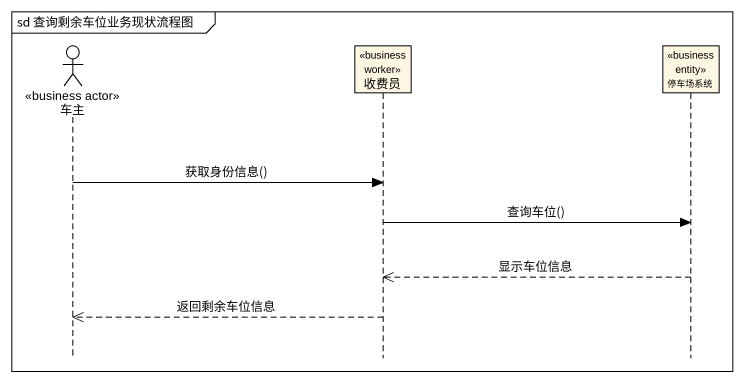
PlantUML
@startuml
mainframe sd 查询剩余车位业务现状流程图
hide footbox
actor 车主 <<business actor>>
participant 收费员 <<business worker>>
participant 停车场系统 <<business entity>>

车主 -> 收费员 : 获取身份信息()
收费员 -> 停车场系统 : 查询车位()
停车场系统 -->> 收费员 : 显示车位信息
收费员 -->> 车主 : 返回剩余车位信息
@enduml
